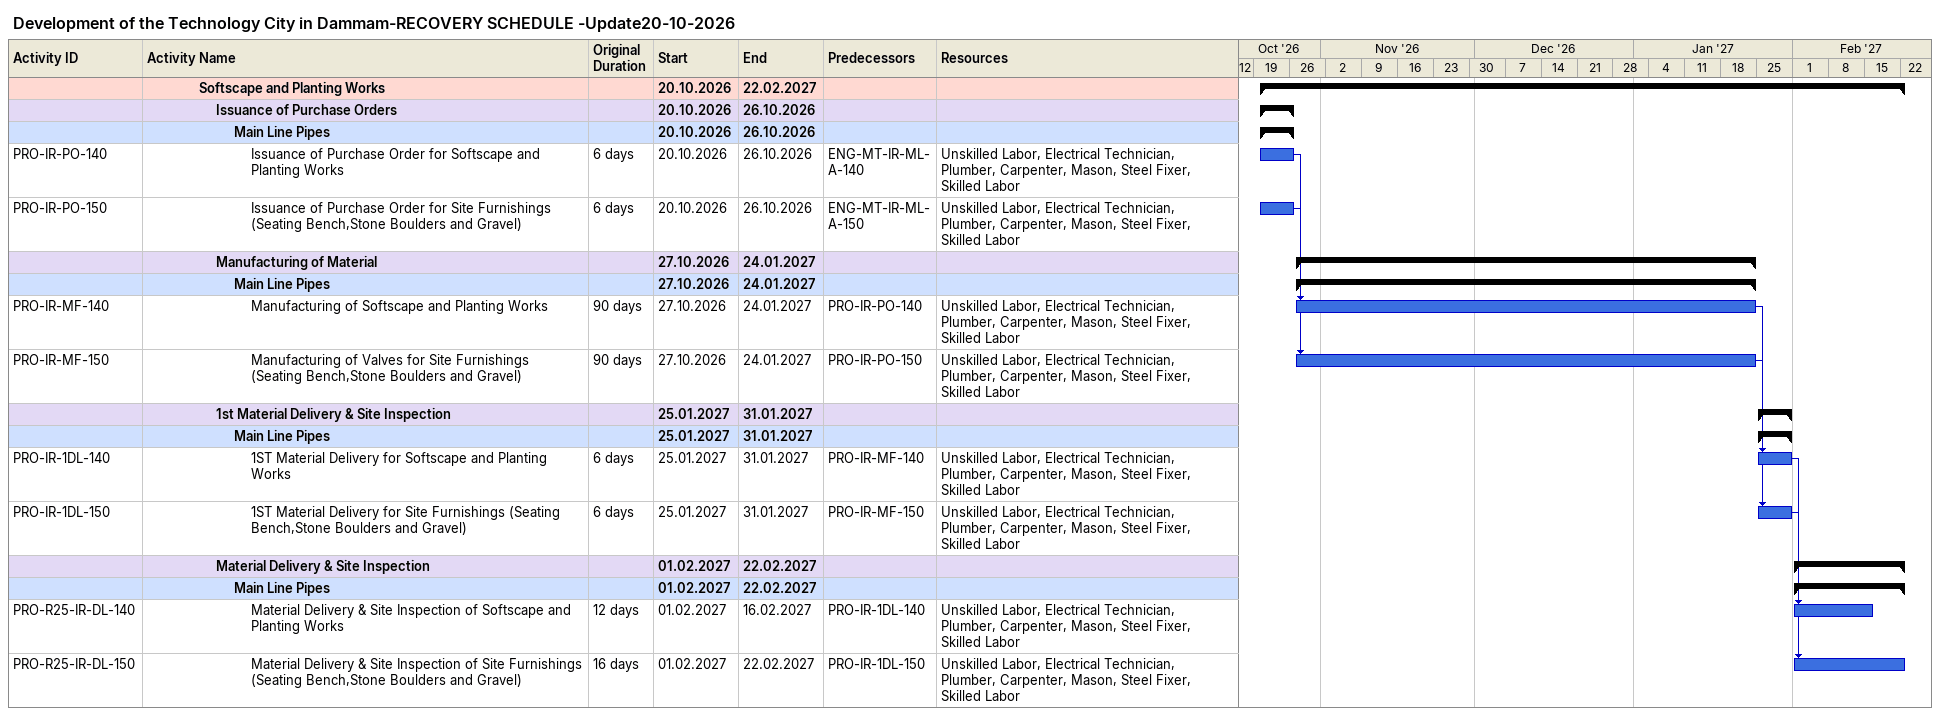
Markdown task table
Development of the Technology City in Dammam-RECOVERY SCHEDULE -Update20-10-2026

| ID | Level | Task | Original duration | Start | Finish | Predecessors | Resources |
|---|---|---|---|---|---|---|---|
|  | 4 | **Softscape and Planting Works** |  | 2026-10-20 | 2027-02-22 |  |  |
|  | 5 | **Issuance of Purchase Orders** |  | 2026-10-20 | 2026-10-26 |  |  |
|  | 6 | **Main Line Pipes** |  | 2026-10-20 | 2026-10-26 |  |  |
| PRO-IR-PO-140 | 7 | Issuance of Purchase Order for Softscape and Planting Works | 6d | 2026-10-20 | 2026-10-26 | ENG-MT-IR-ML-A-140 | Unskilled Labor, Electrical Technician, Plumber, Carpenter, Mason, Steel Fixer, Skilled Labor |
| PRO-IR-PO-150 | 7 | Issuance of Purchase Order for Site Furnishings (Seating Bench,Stone Boulders and Gravel) | 6d | 2026-10-20 | 2026-10-26 | ENG-MT-IR-ML-A-150 | Unskilled Labor, Electrical Technician, Plumber, Carpenter, Mason, Steel Fixer, Skilled Labor |
|  | 5 | **Manufacturing of Material** |  | 2026-10-27 | 2027-01-24 |  |  |
|  | 6 | **Main Line Pipes** |  | 2026-10-27 | 2027-01-24 |  |  |
| PRO-IR-MF-140 | 7 | Manufacturing of Softscape and Planting Works | 90d | 2026-10-27 | 2027-01-24 | PRO-IR-PO-140 | Unskilled Labor, Electrical Technician, Plumber, Carpenter, Mason, Steel Fixer, Skilled Labor |
| PRO-IR-MF-150 | 7 | Manufacturing of Valves for Site Furnishings (Seating Bench,Stone Boulders and Gravel) | 90d | 2026-10-27 | 2027-01-24 | PRO-IR-PO-150 | Unskilled Labor, Electrical Technician, Plumber, Carpenter, Mason, Steel Fixer, Skilled Labor |
|  | 5 | **1st Material Delivery & Site Inspection** |  | 2027-01-25 | 2027-01-31 |  |  |
|  | 6 | **Main Line Pipes** |  | 2027-01-25 | 2027-01-31 |  |  |
| PRO-IR-1DL-140 | 7 | 1ST Material Delivery for Softscape and Planting Works | 6d | 2027-01-25 | 2027-01-31 | PRO-IR-MF-140 | Unskilled Labor, Electrical Technician, Plumber, Carpenter, Mason, Steel Fixer, Skilled Labor |
| PRO-IR-1DL-150 | 7 | 1ST Material Delivery for Site Furnishings (Seating Bench,Stone Boulders and Gravel) | 6d | 2027-01-25 | 2027-01-31 | PRO-IR-MF-150 | Unskilled Labor, Electrical Technician, Plumber, Carpenter, Mason, Steel Fixer, Skilled Labor |
|  | 5 | **Material Delivery & Site Inspection** |  | 2027-02-01 | 2027-02-22 |  |  |
|  | 6 | **Main Line Pipes** |  | 2027-02-01 | 2027-02-22 |  |  |
| PRO-R25-IR-DL-140 | 7 | Material Delivery & Site Inspection of Softscape and Planting Works | 12d | 2027-02-01 | 2027-02-16 | PRO-IR-1DL-140 | Unskilled Labor, Electrical Technician, Plumber, Carpenter, Mason, Steel Fixer, Skilled Labor |
| PRO-R25-IR-DL-150 | 7 | Material Delivery & Site Inspection of Site Furnishings (Seating Bench,Stone Boulders and Gravel) | 16d | 2027-02-01 | 2027-02-22 | PRO-IR-1DL-150 | Unskilled Labor, Electrical Technician, Plumber, Carpenter, Mason, Steel Fixer, Skilled Labor |
